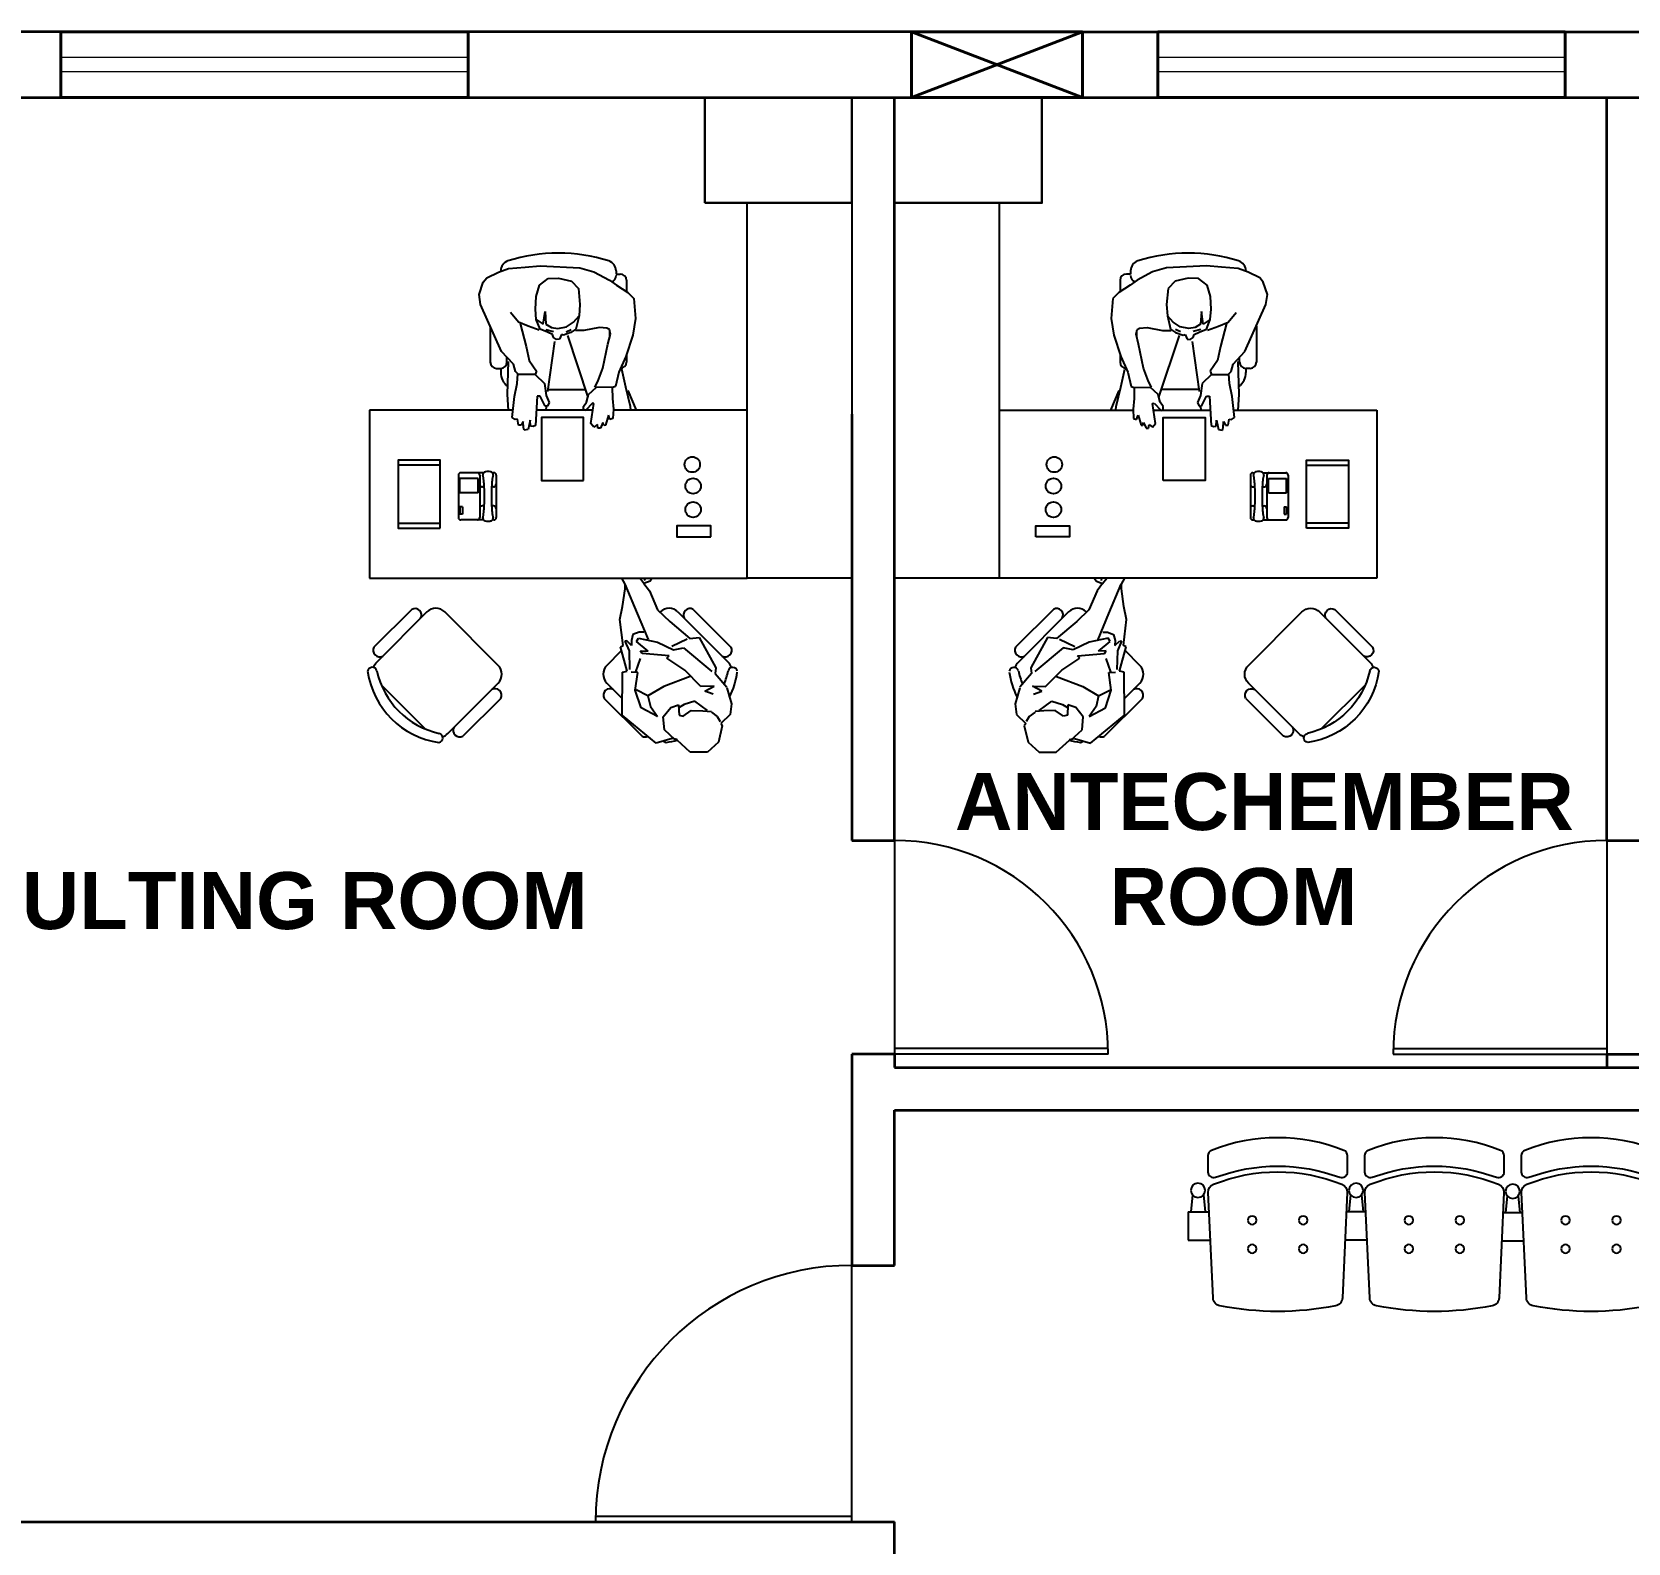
# Model space of a CAD drawing. Header units: inches. Extents: x -17070 to 527, y 504 to 2398.
# Drawn here: x -10646.69 to -10641.09, y 536.73 to 542.03 of the extents above; entities that cross this region are included whole.
import ezdxf

# ---------------------------------------------------------------- set-up
doc = ezdxf.new("R2010")
doc.units = ezdxf.units.IN
for name, color, linetype, lineweight in [('COL', 5, 'Continuous', 40), ('ELE-1', 105, 'Continuous', 40), ('section', 1, 'Continuous', 35), ('wall', 7, 'Continuous', 30), ('WIN', 4, 'Continuous', 20)]:
    doc.layers.add(name, color=color, linetype=linetype, lineweight=lineweight)
doc.layers.add('DOOR', color=5, linetype='Continuous')
doc.layers.add('elevation', color=7, linetype='Continuous')
doc.styles.add('ROMANC', font='arialbd.ttf', dxfattribs={"height": 0.35})

# ---------------------------------------------------------------- blocks, each defined once
blk = doc.blocks.new('sedia-07')
for p, q in [((7.63, 11.71), (-7.25, 11.71)), ((-11.81, 8.71), (-11.81, -8.29)), ((12.19, -8.29), (12.19, 8.71)), ((-14.81, -6.17), (-14.81, 6.58)), ((15.19, -6.17), (15.19, 6.58)), ((-8.81, -11.29), (9.19, -11.29))]:
    blk.add_line(p, q)
for centre, radius, start, end in [((0.19, -4.29), 20, 53.1301, 126.8699), ((-10.93, 11.05), 1.1, 143.3099, 302.0274), ((0.19, -6.47), 19.64, 57.5758, 122.4242), ((11.31, 11.05), 1.1, 237.9726, 36.6901), ((-13.31, 6.15), 1.56, 16.2602, 163.7398), ((-8.81, 8.71), 3, 152.4156, 180), ((9.19, 8.71), 3, 0, 27.5844), ((13.69, 6.15), 1.56, 16.2602, 163.7398), ((-13.31, -5.73), 1.56, 196.2602, 343.7398), ((13.69, -5.73), 1.56, 196.2602, 343.7398), ((-8.81, -8.29), 3, 180, 270), ((9.19, -8.29), 3, 270, 0)]:
    blk.add_arc(centre, radius, start, end)
blk = doc.blocks.new('S4-PROTO')
for p, q in [((-2.264, 0.1588), (-2.2702, 0.1)), ((-2.226, 0.1588), (-2.2198, 0.1)), ((-1.709, 0.1588), (-1.7152, 0.1)), ((-1.671, 0.1588), (-1.6648, 0.1)), ((-1.159, 0.1554), (-1.1652, 0.0966)), ((-1.121, 0.1554), (-1.1148, 0.0966)), ((-0.609, 0.1588), (-0.6152, 0.1)), ((-0.571, 0.1588), (-0.5648, 0.1)), ((-0.054, 0.1588), (-0.0602, 0.1)), ((-0.016, 0.1588), (-0.0098, 0.1)), ((-2.28, 0.1), (-2.206, 0.1)), ((-2.28, 0.1), (-2.28, 0)), ((-1.724, 0.1), (-1.656, 0.1)), ((-1.174, 0.0966), (-1.106, 0.0966)), ((-0.624, 0.1), (-0.556, 0.1)), ((0, 0.1), (-0.074, 0.1)), ((0, 0.1), (0, 0)), ((-2.28, 0), (-2.2014, 0)), ((-1.7286, 0), (-1.6514, 0)), ((-0.6286, 0), (-0.5514, 0)), ((0, 0), (-0.0786, 0)), ((-1.1786, -0.0034), (-1.1014, -0.0034))]:
    blk.add_line(p, q)
for points in [[(-1.72, 0.2718), (-1.72, 0.2395, -0.522832), (-1.747, 0.2208, 0.18), (-2.183, 0.2208, -0.522832), (-2.21, 0.2395), (-2.21, 0.2966, -0.306573), (-2.1974, 0.3152, -0.192782), (-1.7326, 0.3152, -0.306573), (-1.72, 0.2966), (-1.72, 0.2537)], [(-1.17, 0.2718), (-1.17, 0.2395, -0.522832), (-1.197, 0.2208, 0.18), (-1.633, 0.2208, -0.522832), (-1.66, 0.2395), (-1.66, 0.2966, -0.306573), (-1.6474, 0.3152, -0.192782), (-1.1826, 0.3152, -0.306573), (-1.17, 0.2966), (-1.17, 0.2537)], [(-0.62, 0.2718), (-0.62, 0.2395, -0.522832), (-0.647, 0.2208, 0.18), (-1.083, 0.2208, -0.522832), (-1.11, 0.2395), (-1.11, 0.2966, -0.306573), (-1.0974, 0.3152, -0.192782), (-0.6326, 0.3152, -0.306573), (-0.62, 0.2966), (-0.62, 0.2537)], [(-0.07, 0.2718), (-0.07, 0.2395, -0.522832), (-0.097, 0.2208, 0.18), (-0.533, 0.2208, -0.522832), (-0.56, 0.2395), (-0.56, 0.2966, -0.306573), (-0.5474, 0.3152, -0.192782), (-0.0826, 0.3152, -0.306573), (-0.07, 0.2966), (-0.07, 0.2537)]]:
    blk.add_lwpolyline(points, format="xyb")
for points in [[(-2.1922, -0.2025, 0.346546), (-2.1679, -0.2306, 0.095695), (-1.7621, -0.2306, 0.346546), (-1.7378, -0.2025), (-1.721, 0.1673, 0.318973), (-1.7398, 0.1965, 0.193005), (-2.1902, 0.1965, 0.318973), (-2.209, 0.1673)], [(-1.6422, -0.2025, 0.346546), (-1.6179, -0.2306, 0.095695), (-1.2121, -0.2306, 0.346546), (-1.1878, -0.2025), (-1.171, 0.1673, 0.318973), (-1.1898, 0.1965, 0.193005), (-1.6402, 0.1965, 0.318973), (-1.659, 0.1673)], [(-1.0922, -0.2025, 0.346546), (-1.0679, -0.2306, 0.095695), (-0.6621, -0.2306, 0.346546), (-0.6378, -0.2025), (-0.621, 0.1673, 0.318973), (-0.6398, 0.1965, 0.193005), (-1.0902, 0.1965, 0.318973), (-1.109, 0.1673)], [(-0.5422, -0.2025, 0.346546), (-0.5179, -0.2306, 0.095695), (-0.1121, -0.2306, 0.346546), (-0.0878, -0.2025), (-0.071, 0.1673, 0.318973), (-0.0898, 0.1965, 0.193005), (-0.5402, 0.1965, 0.318973), (-0.559, 0.1673)]]:
    blk.add_lwpolyline(points, format="xyb", close=True)
for centre, radius in [((-2.245, 0.175), 0.025), ((-1.69, 0.175), 0.025), ((-1.14, 0.1716), 0.025), ((-0.59, 0.175), 0.025), ((-0.035, 0.175), 0.025), ((-2.0546, 0.07), 0.015), ((-1.8754, 0.07), 0.015), ((-1.5046, 0.07), 0.015), ((-1.3254, 0.07), 0.015), ((-0.9546, 0.07), 0.015), ((-0.7754, 0.07), 0.015), ((-0.4046, 0.07), 0.015), ((-0.2254, 0.07), 0.015), ((-2.0546, -0.03), 0.015), ((-1.8754, -0.03), 0.015), ((-1.5046, -0.03), 0.015), ((-1.3254, -0.03), 0.015), ((-0.9546, -0.03), 0.015), ((-0.7754, -0.03), 0.015), ((-0.4046, -0.03), 0.015), ((-0.2254, -0.03), 0.015)]:
    blk.add_circle(centre, radius)
blk = doc.blocks.new('A$C37A41DED')
for p, q in [((5.39, 22.36), (51.42, 68.39)), ((51.42, 68.39), (68.39, 51.42)), ((68.39, 51.42), (22.36, 5.39)), ((24.23, 41.2), (21.37, 24.71)), ((31.04, 34.39), (24.23, 41.2)), ((21.37, 24.71), (31.04, 34.39)), ((8.13, 21.03), (18.03, 30.94)), ((18.03, 30.94), (21.35, 27.62)), ((0, 18.03), (11.93, 29.96)), ((1.06, 18.03), (12.46, 29.43)), ((11.93, 29.96), (12.46, 29.43)), ((22.89, 26.24), (33.05, 16.08)), ((31.52, 14.56), (21.37, 24.71)), ((22.36, 5.39), (5.39, 22.36)), ((20.95, 8.22), (8.13, 21.03)), ((18.03, 0), (0, 18.03)), ((18.03, 1.06), (1.06, 18.03)), ((29.41, 16.67), (20.95, 8.21)), ((18.03, 1.06), (29.43, 12.46)), ((29.43, 12.46), (29.96, 11.93)), ((29.96, 11.93), (18.03, 0))]:
    blk.add_line(p, q)

msp = doc.modelspace()

# ---------------------------------------------------------------- linework, layer by layer
for p, q in [((-10643.813, 541.80297), (-10644.18112, 541.80297)), ((-10643.663, 541.80297), (-10643.29488, 541.80297)), ((-10644.18112, 540.32124), (-10644.18112, 541.43297)), ((-10643.813, 541.43297), (-10643.813, 540.11559)), ((-10643.663, 541.43297), (-10643.663, 540.11559)), ((-10643.29488, 540.32124), (-10643.29488, 541.43297)), ((-10645.095, 541.16914), (-10645.0541, 541.19017)), ((-10645.0541, 541.19017), (-10645.0185, 541.20214)), ((-10645.04621, 541.19384), (-10645.04621, 541.19282)), ((-10645.0185, 541.20214), (-10644.96066, 541.20699)), ((-10644.96066, 541.20699), (-10644.90807, 541.21126)), ((-10644.90807, 541.21126), (-10644.76784, 541.20523)), ((-10644.76784, 541.20523), (-10644.71875, 541.19034)), ((-10644.71875, 541.19034), (-10644.66441, 541.16179)), ((-10644.64127, 541.19384), (-10644.64127, 541.18314)), ((-10644.64127, 541.18314), (-10644.62655, 541.18314)), ((-10642.83472, 541.18314), (-10642.84945, 541.18314)), ((-10642.83472, 541.19384), (-10642.83472, 541.18314)), ((-10642.75724, 541.19034), (-10642.81158, 541.16179)), ((-10642.70816, 541.20523), (-10642.75724, 541.19034)), ((-10642.56793, 541.21126), (-10642.70816, 541.20523)), ((-10642.51534, 541.20699), (-10642.56793, 541.21126)), ((-10642.45749, 541.20214), (-10642.51534, 541.20699)), ((-10642.4219, 541.19017), (-10642.45749, 541.20214)), ((-10642.42979, 541.19384), (-10642.42979, 541.19282)), ((-10642.38099, 541.16914), (-10642.4219, 541.19017)), ((-10645.12193, 541.11091), (-10645.1074, 541.1543)), ((-10645.1074, 541.1543), (-10645.095, 541.16914)), ((-10644.92209, 541.10389), (-10644.90982, 541.14424)), ((-10644.90982, 541.14424), (-10644.88002, 541.16705)), ((-10644.88002, 541.16705), (-10644.84321, 541.1688)), ((-10644.84321, 541.1688), (-10644.79764, 541.15828)), ((-10644.79764, 541.15828), (-10644.77309, 541.13196)), ((-10644.77309, 541.13196), (-10644.76784, 541.07582)), ((-10644.66441, 541.16179), (-10644.63987, 541.14382)), ((-10644.63987, 541.14382), (-10644.59956, 541.11792)), ((-10644.60446, 541.16106), (-10644.60446, 541.12108)), ((-10644.59956, 541.11792), (-10644.57852, 541.09687)), ((-10642.87644, 541.11792), (-10642.89748, 541.09687)), ((-10642.83612, 541.14382), (-10642.87644, 541.11792)), ((-10642.87153, 541.16106), (-10642.87153, 541.12108)), ((-10642.81158, 541.16179), (-10642.83612, 541.14382)), ((-10642.7029, 541.13196), (-10642.70816, 541.07582)), ((-10642.67836, 541.15828), (-10642.7029, 541.13196)), ((-10642.63278, 541.1688), (-10642.67836, 541.15828)), ((-10642.59597, 541.16705), (-10642.63278, 541.1688)), ((-10642.56617, 541.14424), (-10642.59597, 541.16705)), ((-10642.5539, 541.10389), (-10642.56617, 541.14424)), ((-10642.3686, 541.1543), (-10642.38099, 541.16914)), ((-10642.35407, 541.11091), (-10642.3686, 541.1543)), ((-10645.11667, 541.07582), (-10645.12193, 541.11091)), ((-10645.04304, 540.9109), (-10645.11667, 541.07582)), ((-10644.92385, 541.06003), (-10644.92209, 541.10389)), ((-10644.76784, 541.07582), (-10644.77039, 541.03624)), ((-10644.57852, 541.09687), (-10644.57326, 541.0267)), ((-10642.89748, 541.09687), (-10642.90273, 541.0267)), ((-10642.70816, 541.07582), (-10642.70561, 541.03624)), ((-10642.55215, 541.06003), (-10642.5539, 541.10389)), ((-10642.43295, 540.9109), (-10642.35933, 541.07582)), ((-10642.35933, 541.07582), (-10642.35407, 541.11091)), ((-10644.98345, 541.01441), (-10645.01149, 541.04775)), ((-10645.01149, 541.04775), (-10645.01149, 541.04775)), ((-10645.01149, 541.04775), (-10645.01149, 541.04775)), ((-10645.01149, 541.04775), (-10645.01149, 541.04775)), ((-10644.95014, 541.00038), (-10644.98345, 541.01441)), ((-10644.97819, 541.00915), (-10644.95715, 540.92845)), ((-10644.92106, 541.02381), (-10644.92385, 541.06003)), ((-10644.92106, 541.02381), (-10644.89645, 541.00657)), ((-10644.90807, 540.98985), (-10644.92106, 541.02381)), ((-10644.89645, 541.00657), (-10644.89029, 541.05117)), ((-10644.89029, 541.05117), (-10644.88737, 541.00744)), ((-10644.88737, 541.00744), (-10644.86768, 540.99577)), ((-10644.81552, 540.99757), (-10644.79034, 541.01377)), ((-10644.79034, 541.01377), (-10644.77039, 541.03624)), ((-10644.77039, 541.03624), (-10644.78186, 540.98985)), ((-10644.57326, 541.0267), (-10644.58203, 540.9688)), ((-10642.90273, 541.0267), (-10642.89397, 540.9688)), ((-10642.68565, 541.01377), (-10642.70561, 541.03624)), ((-10642.70561, 541.03624), (-10642.69414, 540.98985)), ((-10642.66047, 540.99757), (-10642.68565, 541.01377)), ((-10642.58862, 541.00744), (-10642.60832, 540.99577)), ((-10642.5857, 541.05117), (-10642.58862, 541.00744)), ((-10642.57954, 541.00657), (-10642.5857, 541.05117)), ((-10642.55493, 541.02381), (-10642.57954, 541.00657)), ((-10642.56793, 540.98985), (-10642.55493, 541.02381)), ((-10642.55493, 541.02381), (-10642.55215, 541.06003)), ((-10642.52586, 541.00038), (-10642.49255, 541.01441)), ((-10642.49781, 541.00915), (-10642.51884, 540.92845)), ((-10642.49255, 541.01441), (-10642.4645, 541.04775)), ((-10642.4645, 541.04775), (-10642.4645, 541.04775)), ((-10642.4645, 541.04775), (-10642.4645, 541.04775)), ((-10642.4645, 541.04775), (-10642.4645, 541.04775)), ((-10645.08302, 541.00045), (-10645.08302, 540.87392)), ((-10644.91158, 540.98634), (-10644.95014, 541.00038)), ((-10644.88178, 540.97933), (-10644.90807, 540.98985)), ((-10644.888, 540.98875), (-10644.86066, 540.98155)), ((-10644.86425, 540.97055), (-10644.88178, 540.97933)), ((-10644.86768, 540.99577), (-10644.8461, 540.99217)), ((-10644.86074, 540.96003), (-10644.86425, 540.97055)), ((-10644.85022, 540.95301), (-10644.86074, 540.96003)), ((-10644.83971, 540.95476), (-10644.85022, 540.95301)), ((-10644.8461, 540.99217), (-10644.81552, 540.99757)), ((-10644.83269, 540.97055), (-10644.83971, 540.95476)), ((-10644.82568, 540.9688), (-10644.83269, 540.97055)), ((-10644.79939, 540.97757), (-10644.82568, 540.9688)), ((-10644.81606, 540.98011), (-10644.7988, 540.98875)), ((-10644.81166, 540.96705), (-10644.73979, 540.75125)), ((-10644.78186, 540.98985), (-10644.79939, 540.97757)), ((-10644.75381, 540.98459), (-10644.78361, 540.98459)), ((-10644.69947, 540.99512), (-10644.75381, 540.98459)), ((-10644.67318, 540.99336), (-10644.69947, 540.99512)), ((-10644.66441, 540.9881), (-10644.67318, 540.99336)), ((-10644.66967, 540.93722), (-10644.66091, 540.97231)), ((-10644.66091, 540.97231), (-10644.66441, 540.9881)), ((-10644.66336, 540.96249), (-10644.66336, 540.98336)), ((-10644.58203, 540.9688), (-10644.60657, 540.89336)), ((-10642.89397, 540.9688), (-10642.86943, 540.89336)), ((-10642.81509, 540.97231), (-10642.81158, 540.9881)), ((-10642.80632, 540.93722), (-10642.81509, 540.97231)), ((-10642.81263, 540.96249), (-10642.81263, 540.98336)), ((-10642.81158, 540.9881), (-10642.80282, 540.99336)), ((-10642.80282, 540.99336), (-10642.77652, 540.99512)), ((-10642.77652, 540.99512), (-10642.72218, 540.98459)), ((-10642.66434, 540.96705), (-10642.73621, 540.75125)), ((-10642.72218, 540.98459), (-10642.69238, 540.98459)), ((-10642.69414, 540.98985), (-10642.67661, 540.97757)), ((-10642.65993, 540.98011), (-10642.6772, 540.98875)), ((-10642.67661, 540.97757), (-10642.65031, 540.9688)), ((-10642.6299, 540.99217), (-10642.66047, 540.99757)), ((-10642.65031, 540.9688), (-10642.6433, 540.97055)), ((-10642.6433, 540.97055), (-10642.63629, 540.95476)), ((-10642.63629, 540.95476), (-10642.62577, 540.95301)), ((-10642.60832, 540.99577), (-10642.6299, 540.99217)), ((-10642.62577, 540.95301), (-10642.61526, 540.96003)), ((-10642.588, 540.98875), (-10642.61533, 540.98155)), ((-10642.61526, 540.96003), (-10642.61175, 540.97055)), ((-10642.61175, 540.97055), (-10642.59422, 540.97933)), ((-10642.59422, 540.97933), (-10642.56793, 540.98985)), ((-10642.56442, 540.98634), (-10642.52586, 541.00038)), ((-10642.39297, 541.00045), (-10642.39297, 540.87392)), ((-10645.00097, 540.86704), (-10645.04304, 540.9109)), ((-10644.95715, 540.92845), (-10644.94663, 540.87932)), ((-10644.85723, 540.94599), (-10644.88178, 540.77055)), ((-10644.6872, 540.85301), (-10644.66967, 540.93722)), ((-10644.60446, 540.89983), (-10644.60446, 540.87392)), ((-10642.87153, 540.89983), (-10642.87153, 540.87392)), ((-10642.78879, 540.85301), (-10642.80632, 540.93722)), ((-10642.61876, 540.94599), (-10642.59422, 540.77055)), ((-10642.51884, 540.92845), (-10642.52936, 540.87932)), ((-10642.47502, 540.86704), (-10642.43295, 540.9109)), ((-10645.06093, 540.85183), (-10645.04621, 540.85183)), ((-10645.04621, 540.85183), (-10645.04621, 540.83711)), ((-10645.02412, 540.87392), (-10645.02412, 540.89118)), ((-10645.02201, 540.76002), (-10645.0185, 540.87582)), ((-10644.99396, 540.84073), (-10645.00097, 540.86704)), ((-10644.98345, 540.8302), (-10644.99396, 540.84073)), ((-10644.94663, 540.87932), (-10644.92034, 540.84248)), ((-10644.92034, 540.84248), (-10644.9256, 540.8302)), ((-10644.70473, 540.80564), (-10644.6872, 540.85301)), ((-10644.63111, 540.83897), (-10644.64338, 540.78809)), ((-10644.60657, 540.89336), (-10644.63111, 540.83897)), ((-10644.60657, 540.78634), (-10644.62059, 540.8495)), ((-10642.86943, 540.89336), (-10642.84489, 540.83897)), ((-10642.86943, 540.78634), (-10642.85541, 540.8495)), ((-10642.84489, 540.83897), (-10642.83262, 540.78809)), ((-10642.77127, 540.80564), (-10642.78879, 540.85301)), ((-10642.52936, 540.87932), (-10642.55566, 540.84248)), ((-10642.55566, 540.84248), (-10642.5504, 540.8302)), ((-10642.49255, 540.8302), (-10642.48203, 540.84073)), ((-10642.48203, 540.84073), (-10642.47502, 540.86704)), ((-10642.45399, 540.76002), (-10642.45749, 540.87582)), ((-10642.45187, 540.87392), (-10642.45187, 540.89118)), ((-10642.42979, 540.85183), (-10642.42979, 540.83711)), ((-10642.41506, 540.85183), (-10642.42979, 540.85183)), ((-10644.99747, 540.75301), (-10644.9887, 540.79862)), ((-10644.9887, 540.79862), (-10644.9863, 540.83306)), ((-10644.9256, 540.8302), (-10644.98345, 540.8302)), ((-10644.9256, 540.8302), (-10644.89229, 540.79862)), ((-10644.89229, 540.79862), (-10644.88703, 540.75652)), ((-10644.73804, 540.76002), (-10644.71033, 540.7862)), ((-10644.71525, 540.78634), (-10644.70473, 540.80564)), ((-10644.6539, 540.78459), (-10644.71525, 540.78634)), ((-10644.65431, 540.7846), (-10644.6539, 540.74599)), ((-10644.64338, 540.78809), (-10644.6539, 540.78459)), ((-10644.59079, 540.71792), (-10644.60657, 540.78634)), ((-10642.8852, 540.71792), (-10642.86943, 540.78634)), ((-10642.83262, 540.78809), (-10642.8221, 540.78459)), ((-10642.8221, 540.78459), (-10642.76075, 540.78634)), ((-10642.82168, 540.7846), (-10642.8221, 540.74599)), ((-10642.76075, 540.78634), (-10642.77127, 540.80564)), ((-10642.73796, 540.76002), (-10642.76567, 540.7862)), ((-10642.5837, 540.79862), (-10642.58896, 540.75652)), ((-10642.5504, 540.8302), (-10642.5837, 540.79862)), ((-10642.5504, 540.8302), (-10642.49255, 540.8302)), ((-10642.48729, 540.79862), (-10642.48969, 540.83306)), ((-10642.47853, 540.75301), (-10642.48729, 540.79862)), ((-10645.01904, 540.70458), (-10645.02201, 540.76002)), ((-10645.00623, 540.67932), (-10644.99747, 540.75301)), ((-10644.91859, 540.75476), (-10644.92385, 540.65125)), ((-10644.90807, 540.75476), (-10644.91859, 540.75476)), ((-10644.89054, 540.71967), (-10644.90807, 540.75476)), ((-10644.88703, 540.75652), (-10644.87652, 540.73195)), ((-10644.87652, 540.73195), (-10644.88178, 540.71967)), ((-10644.8807, 540.77821), (-10644.74877, 540.77821)), ((-10644.75557, 540.71792), (-10644.74505, 540.73371)), ((-10644.72401, 540.7302), (-10644.74855, 540.70388)), ((-10644.74505, 540.73371), (-10644.73804, 540.76002)), ((-10644.72927, 540.65827), (-10644.71875, 540.72844)), ((-10644.71875, 540.72844), (-10644.72401, 540.7302)), ((-10644.6539, 540.74599), (-10644.65039, 540.70915)), ((-10644.59956, 540.77406), (-10644.57105, 540.70458)), ((-10642.87644, 540.77406), (-10642.90495, 540.70458)), ((-10642.8221, 540.74599), (-10642.82561, 540.70915)), ((-10642.75724, 540.72844), (-10642.75198, 540.7302)), ((-10642.74672, 540.65827), (-10642.75724, 540.72844)), ((-10642.75198, 540.7302), (-10642.72744, 540.70388)), ((-10642.73095, 540.73371), (-10642.73796, 540.76002)), ((-10642.72043, 540.71792), (-10642.73095, 540.73371)), ((-10642.59529, 540.77821), (-10642.72723, 540.77821)), ((-10642.58896, 540.75652), (-10642.59948, 540.73195)), ((-10642.59948, 540.73195), (-10642.59422, 540.71967)), ((-10642.58546, 540.71967), (-10642.56793, 540.75476)), ((-10642.56793, 540.75476), (-10642.55741, 540.75476)), ((-10642.55741, 540.75476), (-10642.55215, 540.65125)), ((-10642.46976, 540.67932), (-10642.47853, 540.75301)), ((-10642.45695, 540.70458), (-10642.45399, 540.76002)), ((-10645.50636, 540.70458), (-10645.50636, 540.11559)), ((-10645.00323, 540.70458), (-10645.50636, 540.70458)), ((-10644.99572, 540.6723), (-10645.00623, 540.67932)), ((-10644.98695, 540.67406), (-10644.99572, 540.6723)), ((-10644.98345, 540.653), (-10644.98695, 540.67406)), ((-10644.94313, 540.67055), (-10644.95014, 540.63721)), ((-10644.94137, 540.6495), (-10644.94313, 540.67055)), ((-10644.72233, 540.70458), (-10644.92114, 540.70458)), ((-10644.88178, 540.71967), (-10644.89054, 540.71967)), ((-10644.88703, 540.71792), (-10644.88745, 540.70458)), ((-10644.75557, 540.70739), (-10644.75557, 540.71792)), ((-10644.74855, 540.70388), (-10644.75557, 540.70739)), ((-10644.66792, 540.68809), (-10644.67844, 540.653)), ((-10644.66266, 540.6723), (-10644.66792, 540.68809)), ((-10644.65214, 540.67581), (-10644.66266, 540.6723)), ((-10644.65039, 540.70915), (-10644.65214, 540.67581)), ((-10644.18112, 540.70458), (-10644.65063, 540.70458)), ((-10644.58913, 540.70458), (-10644.59079, 540.71792)), ((-10644.18112, 540.11559), (-10644.18112, 540.70458)), ((-10643.29488, 540.11559), (-10643.29488, 540.70458)), ((-10643.29488, 540.70458), (-10642.82537, 540.70458)), ((-10642.88687, 540.70458), (-10642.8852, 540.71792)), ((-10642.82561, 540.70915), (-10642.82385, 540.67581)), ((-10642.82385, 540.67581), (-10642.81334, 540.6723)), ((-10642.81334, 540.6723), (-10642.80808, 540.68809)), ((-10642.80808, 540.68809), (-10642.79756, 540.653)), ((-10642.75367, 540.70458), (-10642.55486, 540.70458)), ((-10642.72744, 540.70388), (-10642.72043, 540.70739)), ((-10642.72043, 540.70739), (-10642.72043, 540.71792)), ((-10642.59422, 540.71967), (-10642.58546, 540.71967)), ((-10642.58896, 540.71792), (-10642.58855, 540.70458)), ((-10642.53462, 540.6495), (-10642.53287, 540.67055)), ((-10642.53287, 540.67055), (-10642.52586, 540.63721)), ((-10642.49255, 540.653), (-10642.48905, 540.67406)), ((-10642.48905, 540.67406), (-10642.48028, 540.6723)), ((-10642.48028, 540.6723), (-10642.46976, 540.67932)), ((-10642.47277, 540.70458), (-10641.96963, 540.70458)), ((-10641.96963, 540.70458), (-10641.96963, 540.11559)), ((-10644.97468, 540.653), (-10644.98345, 540.653)), ((-10644.96767, 540.66529), (-10644.97468, 540.653)), ((-10644.96592, 540.64423), (-10644.96767, 540.66529)), ((-10644.96416, 540.63546), (-10644.96592, 540.64423)), ((-10644.95014, 540.63721), (-10644.96416, 540.63546)), ((-10644.93261, 540.64774), (-10644.94137, 540.6495)), ((-10644.92385, 540.65125), (-10644.93261, 540.64774)), ((-10644.71875, 540.64599), (-10644.72927, 540.65827)), ((-10644.70648, 540.65476), (-10644.71875, 540.64599)), ((-10644.70473, 540.64248), (-10644.70648, 540.65476)), ((-10644.69597, 540.64248), (-10644.70473, 540.64248)), ((-10644.6872, 540.66178), (-10644.69597, 540.64248)), ((-10644.6837, 540.65125), (-10644.6872, 540.66178)), ((-10644.67844, 540.653), (-10644.6837, 540.65125)), ((-10642.79756, 540.653), (-10642.7923, 540.65125)), ((-10642.7923, 540.65125), (-10642.78879, 540.66178)), ((-10642.78879, 540.66178), (-10642.78003, 540.64248)), ((-10642.78003, 540.64248), (-10642.77127, 540.64248)), ((-10642.77127, 540.64248), (-10642.76951, 540.65476)), ((-10642.76951, 540.65476), (-10642.75724, 540.64599)), ((-10642.75724, 540.64599), (-10642.74672, 540.65827)), ((-10642.55215, 540.65125), (-10642.54339, 540.64774)), ((-10642.54339, 540.64774), (-10642.53462, 540.6495)), ((-10642.52586, 540.63721), (-10642.51183, 540.63546)), ((-10642.51183, 540.63546), (-10642.51008, 540.64423)), ((-10642.51008, 540.64423), (-10642.50833, 540.66529)), ((-10642.50833, 540.66529), (-10642.50132, 540.653)), ((-10642.50132, 540.653), (-10642.49255, 540.653)), ((-10645.19442, 540.47715), (-10645.19442, 540.32806)), ((-10645.12525, 540.46472), (-10645.18903, 540.46472)), ((-10645.18903, 540.41503), (-10645.18903, 540.46472)), ((-10645.10648, 540.48543), (-10645.18613, 540.48543)), ((-10645.12525, 540.41503), (-10645.12525, 540.46472)), ((-10645.11987, 540.47715), (-10645.11987, 540.32806)), ((-10645.07017, 540.48543), (-10645.07451, 540.48543)), ((-10645.06189, 540.47715), (-10645.06189, 540.32806)), ((-10642.4141, 540.47715), (-10642.4141, 540.32806)), ((-10642.40582, 540.48543), (-10642.40149, 540.48543)), ((-10642.36952, 540.48543), (-10642.28986, 540.48543)), ((-10642.35613, 540.47715), (-10642.35613, 540.32806)), ((-10642.35074, 540.46472), (-10642.28696, 540.46472)), ((-10642.35074, 540.41503), (-10642.35074, 540.46472)), ((-10642.28696, 540.41503), (-10642.28696, 540.46472)), ((-10642.28158, 540.47715), (-10642.28158, 540.32806)), ((-10645.12525, 540.41503), (-10645.18903, 540.41503)), ((-10645.10384, 540.43573), (-10645.10993, 540.43573)), ((-10645.07183, 540.43573), (-10645.07792, 540.43573)), ((-10642.40417, 540.43573), (-10642.39807, 540.43573)), ((-10642.37216, 540.43573), (-10642.36606, 540.43573)), ((-10642.35074, 540.41503), (-10642.28696, 540.41503)), ((-10645.18075, 540.36533), (-10645.18903, 540.36533)), ((-10645.18903, 540.36533), (-10645.18903, 540.34048)), ((-10645.18075, 540.34048), (-10645.18903, 540.34048)), ((-10645.18075, 540.36533), (-10645.18075, 540.34048)), ((-10645.10384, 540.36947), (-10645.10993, 540.36947)), ((-10645.07183, 540.36947), (-10645.07792, 540.36947)), ((-10642.40417, 540.36947), (-10642.39807, 540.36947)), ((-10642.37216, 540.36947), (-10642.36606, 540.36947)), ((-10642.29525, 540.36533), (-10642.28696, 540.36533)), ((-10642.29525, 540.36533), (-10642.29525, 540.34048)), ((-10642.29525, 540.34048), (-10642.28696, 540.34048)), ((-10642.28696, 540.36533), (-10642.28696, 540.34048)), ((-10645.10648, 540.31978), (-10645.18613, 540.31978)), ((-10645.07017, 540.31978), (-10645.07438, 540.31978)), ((-10642.40582, 540.31978), (-10642.40162, 540.31978)), ((-10642.36952, 540.31978), (-10642.28986, 540.31978)), ((-10645.50636, 540.11559), (-10644.18112, 540.11559)), ((-10644.60936, 540.09424), (-10644.62138, 540.11559)), ((-10644.54306, 540.09619), (-10644.55792, 540.11559)), ((-10644.53891, 540.10715), (-10644.54086, 540.11559)), ((-10644.51384, 540.11559), (-10644.52161, 540.10447)), ((-10643.813, 540.11559), (-10644.18112, 540.11559)), ((-10641.96963, 540.11559), (-10643.663, 540.11559)), ((-10642.96216, 540.11559), (-10642.95439, 540.10447)), ((-10642.93708, 540.10715), (-10642.93514, 540.11559)), ((-10642.93294, 540.09619), (-10642.91808, 540.11559)), ((-10642.86663, 540.09424), (-10642.85461, 540.11559)), ((-10644.61792, 540.01556), (-10644.60888, 540.07767)), ((-10644.60888, 540.07767), (-10644.60936, 540.09424)), ((-10644.56552, 539.99095), (-10644.60867, 540.09442)), ((-10644.52161, 540.10447), (-10644.54306, 540.09619)), ((-10644.54306, 540.09619), (-10644.52381, 540.07061)), ((-10644.52381, 540.07061), (-10644.49507, 540.00386)), ((-10642.95218, 540.07061), (-10642.98092, 540.00386)), ((-10642.95439, 540.10447), (-10642.93294, 540.09619)), ((-10642.93294, 540.09619), (-10642.95218, 540.07061)), ((-10642.91048, 539.99095), (-10642.86732, 540.09442)), ((-10642.86712, 540.07767), (-10642.86663, 540.09424)), ((-10642.85808, 540.01556), (-10642.86712, 540.07767)), ((-10644.62744, 539.97), (-10644.61792, 540.01556)), ((-10644.49507, 540.00386), (-10644.45243, 539.96367)), ((-10644.37031, 540.00582), (-10644.23756, 539.87307)), ((-10643.10568, 540.00582), (-10643.23844, 539.87307)), ((-10642.98092, 540.00386), (-10643.02357, 539.96367)), ((-10642.84856, 539.97), (-10642.85808, 540.01556)), ((-10644.6165, 539.87914), (-10644.62744, 539.97)), ((-10644.52777, 539.8996), (-10644.56552, 539.99095)), ((-10644.4868, 539.99606), (-10644.48615, 539.99671)), ((-10644.45243, 539.96367), (-10644.38176, 539.90325)), ((-10644.42367, 539.99671), (-10644.24667, 539.8197)), ((-10643.05232, 539.99671), (-10643.22933, 539.8197)), ((-10643.02357, 539.96367), (-10643.09424, 539.90325)), ((-10642.9892, 539.99606), (-10642.98985, 539.99671)), ((-10642.94823, 539.8996), (-10642.91048, 539.99095)), ((-10642.8595, 539.87914), (-10642.84856, 539.97)), ((-10644.60358, 539.89546), (-10644.60991, 539.894)), ((-10644.60991, 539.894), (-10644.59554, 539.86063)), ((-10644.58652, 539.87938), (-10644.60358, 539.89546)), ((-10644.58188, 539.91714), (-10644.587, 539.89595)), ((-10644.587, 539.89595), (-10644.58652, 539.87938)), ((-10644.56042, 539.92542), (-10644.58188, 539.91714)), ((-10644.5697, 539.89327), (-10644.56238, 539.90496)), ((-10644.52851, 539.85941), (-10644.5697, 539.89327)), ((-10644.56238, 539.90496), (-10644.4956, 539.89034)), ((-10644.54385, 539.92591), (-10644.56042, 539.92542)), ((-10644.4956, 539.89034), (-10644.4393, 539.8633)), ((-10644.39127, 539.90106), (-10644.44539, 539.87524)), ((-10644.38176, 539.90325), (-10644.34934, 539.90739)), ((-10644.34934, 539.90739), (-10644.29136, 539.8007)), ((-10643.12666, 539.90739), (-10643.18463, 539.8007)), ((-10643.09424, 539.90325), (-10643.12666, 539.90739)), ((-10643.08473, 539.90106), (-10643.03061, 539.87524)), ((-10642.9804, 539.89034), (-10643.0367, 539.8633)), ((-10642.91362, 539.90496), (-10642.9804, 539.89034)), ((-10642.94748, 539.85941), (-10642.9063, 539.89327)), ((-10642.93215, 539.92591), (-10642.91557, 539.92542)), ((-10642.91557, 539.92542), (-10642.89412, 539.91714)), ((-10642.9063, 539.89327), (-10642.91362, 539.90496)), ((-10642.89412, 539.91714), (-10642.88899, 539.89595)), ((-10642.88899, 539.89595), (-10642.88948, 539.87938)), ((-10642.88948, 539.87938), (-10642.87242, 539.89546)), ((-10642.86608, 539.894), (-10642.88045, 539.86063)), ((-10642.87242, 539.89546), (-10642.86608, 539.894)), ((-10644.67356, 539.80929), (-10644.62183, 539.86102)), ((-10644.62528, 539.87378), (-10644.6165, 539.87914)), ((-10644.60239, 539.78901), (-10644.62528, 539.87378)), ((-10644.59554, 539.86063), (-10644.59362, 539.79437)), ((-10644.57168, 539.78609), (-10644.55582, 539.8331)), ((-10644.54997, 539.85113), (-10644.55533, 539.8599)), ((-10644.55533, 539.8599), (-10644.52851, 539.85941)), ((-10644.45466, 539.84309), (-10644.54997, 539.85113)), ((-10644.46271, 539.83456), (-10644.45466, 539.84309)), ((-10644.39959, 539.79242), (-10644.46271, 539.83456)), ((-10644.4393, 539.8633), (-10644.40444, 539.87134)), ((-10644.40444, 539.87134), (-10644.30502, 539.78754)), ((-10643.07156, 539.87134), (-10643.17098, 539.78754)), ((-10643.07641, 539.79242), (-10643.01329, 539.83456)), ((-10643.0367, 539.8633), (-10643.07156, 539.87134)), ((-10643.02133, 539.84309), (-10642.92603, 539.85113)), ((-10643.01329, 539.83456), (-10643.02133, 539.84309)), ((-10642.92067, 539.8599), (-10642.94748, 539.85941)), ((-10642.92603, 539.85113), (-10642.92067, 539.8599)), ((-10642.90432, 539.78609), (-10642.92017, 539.8331)), ((-10642.88045, 539.86063), (-10642.88238, 539.79437)), ((-10642.8736, 539.78901), (-10642.85072, 539.87378)), ((-10642.85072, 539.87378), (-10642.8595, 539.87914)), ((-10642.80243, 539.80929), (-10642.85416, 539.86102)), ((-10644.62024, 539.63481), (-10644.61824, 539.78536)), ((-10644.61824, 539.78536), (-10644.60239, 539.78901)), ((-10644.56461, 539.78438), (-10644.58826, 539.7856)), ((-10644.57365, 539.72226), (-10644.56461, 539.78438)), ((-10644.34306, 539.73541), (-10644.39959, 539.79242)), ((-10644.29136, 539.8007), (-10644.29332, 539.78024)), ((-10644.29332, 539.78024), (-10644.25239, 539.73298)), ((-10643.18268, 539.78024), (-10643.22361, 539.73298)), ((-10643.18463, 539.8007), (-10643.18268, 539.78024)), ((-10643.13294, 539.73541), (-10643.07641, 539.79242)), ((-10642.91138, 539.78438), (-10642.88774, 539.7856)), ((-10642.90234, 539.72226), (-10642.91138, 539.78438)), ((-10642.85776, 539.78536), (-10642.8736, 539.78901)), ((-10642.85576, 539.63481), (-10642.85776, 539.78536)), ((-10644.61947, 539.69272), (-10644.67356, 539.74682)), ((-10644.55271, 539.66039), (-10644.57365, 539.72226)), ((-10644.52905, 539.70253), (-10644.57048, 539.723)), ((-10644.47322, 539.73542), (-10644.52905, 539.70253)), ((-10644.38107, 539.77001), (-10644.47322, 539.73542)), ((-10644.2965, 539.73614), (-10644.34306, 539.73541)), ((-10644.32917, 539.71861), (-10644.2965, 539.73614)), ((-10644.30017, 539.70862), (-10644.32917, 539.71861)), ((-10644.25239, 539.73036), (-10644.23607, 539.67409)), ((-10643.22361, 539.73036), (-10643.23992, 539.67409)), ((-10643.14682, 539.71861), (-10643.17949, 539.73614)), ((-10643.17949, 539.73614), (-10643.13294, 539.73541)), ((-10643.17583, 539.70862), (-10643.14682, 539.71861)), ((-10643.09492, 539.77001), (-10643.00277, 539.73542)), ((-10643.00277, 539.73542), (-10642.94694, 539.70253)), ((-10642.94694, 539.70253), (-10642.90551, 539.723)), ((-10642.92329, 539.66039), (-10642.90234, 539.72226)), ((-10642.85653, 539.69272), (-10642.80243, 539.74682)), ((-10644.68267, 539.69346), (-10644.54992, 539.5607)), ((-10644.52905, 539.70253), (-10644.52029, 539.66453)), ((-10644.52029, 539.66453), (-10644.49568, 539.63018)), ((-10644.47521, 539.62823), (-10644.44936, 539.66088)), ((-10644.44936, 539.66088), (-10644.42157, 539.67062)), ((-10644.42157, 539.67062), (-10644.41987, 539.63432)), ((-10644.40182, 539.67184), (-10644.41938, 539.66112)), ((-10644.36453, 539.68377), (-10644.40182, 539.67184)), ((-10644.32017, 539.65064), (-10644.36453, 539.68377)), ((-10644.23607, 539.67409), (-10644.24072, 539.63633)), ((-10643.23992, 539.67409), (-10643.23528, 539.63633)), ((-10643.15582, 539.65064), (-10643.11147, 539.68377)), ((-10643.11147, 539.68377), (-10643.07417, 539.67184)), ((-10643.07417, 539.67184), (-10643.05662, 539.66112)), ((-10643.05443, 539.67062), (-10643.05612, 539.63432)), ((-10643.02664, 539.66088), (-10643.05443, 539.67062)), ((-10643.00079, 539.62823), (-10643.02664, 539.66088)), ((-10642.95571, 539.66453), (-10642.98031, 539.63018)), ((-10642.94694, 539.70253), (-10642.95571, 539.66453)), ((-10642.79332, 539.69346), (-10642.92608, 539.5607)), ((-10644.50059, 539.53567), (-10644.62024, 539.63481)), ((-10644.49568, 539.63018), (-10644.55271, 539.66039)), ((-10644.47132, 539.58244), (-10644.47521, 539.62823)), ((-10644.41987, 539.63432), (-10644.40574, 539.63091)), ((-10644.40574, 539.63091), (-10644.37697, 539.65089)), ((-10644.37697, 539.65089), (-10644.33675, 539.65016)), ((-10644.33675, 539.65016), (-10644.30604, 539.64723)), ((-10644.30604, 539.64461), (-10644.28581, 539.62927)), ((-10644.28581, 539.62927), (-10644.27509, 539.61173)), ((-10644.24072, 539.63633), (-10644.27363, 539.60539)), ((-10644.27363, 539.60539), (-10644.26827, 539.59663)), ((-10643.23528, 539.63633), (-10643.20236, 539.60539)), ((-10643.20236, 539.60539), (-10643.20772, 539.59663)), ((-10643.19018, 539.62927), (-10643.2009, 539.61173)), ((-10643.16996, 539.64461), (-10643.19018, 539.62927)), ((-10643.13925, 539.65016), (-10643.16996, 539.64723)), ((-10643.09903, 539.65089), (-10643.13925, 539.65016)), ((-10643.07026, 539.63091), (-10643.09903, 539.65089)), ((-10643.05612, 539.63432), (-10643.07026, 539.63091)), ((-10643.00467, 539.58244), (-10643.00079, 539.62823)), ((-10642.98031, 539.63018), (-10642.92329, 539.66039)), ((-10642.97541, 539.53567), (-10642.85576, 539.63481)), ((-10644.44428, 539.55199), (-10644.50059, 539.53567)), ((-10644.43331, 539.54785), (-10644.47132, 539.58244)), ((-10644.42697, 539.54931), (-10644.44428, 539.55199)), ((-10644.26827, 539.59663), (-10644.28194, 539.54011)), ((-10643.20772, 539.59663), (-10643.19405, 539.54011)), ((-10643.04903, 539.54931), (-10643.03172, 539.55199)), ((-10643.04269, 539.54785), (-10643.00467, 539.58244)), ((-10643.03172, 539.55199), (-10642.97541, 539.53567)), ((-10644.38043, 539.50406), (-10644.42697, 539.54669)), ((-10644.32047, 539.50455), (-10644.38043, 539.50406)), ((-10644.28194, 539.54011), (-10644.32047, 539.50455)), ((-10643.19405, 539.54011), (-10643.15553, 539.50455)), ((-10643.15553, 539.50455), (-10643.09557, 539.50406)), ((-10643.09557, 539.50406), (-10643.04903, 539.54669))]:
    msp.add_line(p, q)
for points in [[(-10644.75594, 540.45834), (-10644.75594, 540.67921), (-10644.90319, 540.67921), (-10644.90319, 540.45834)], [(-10642.72005, 540.45834), (-10642.72005, 540.67921), (-10642.5728, 540.67921), (-10642.5728, 540.45834)], [(-10645.25918, 540.30894), (-10645.25918, 540.52981), (-10645.40643, 540.52981), (-10645.40643, 540.30894)], [(-10645.25918, 540.29077), (-10645.25918, 540.51165), (-10645.40643, 540.51165), (-10645.40643, 540.29077)], [(-10642.21682, 540.30894), (-10642.21682, 540.52981), (-10642.06957, 540.52981), (-10642.06957, 540.30894)], [(-10642.21682, 540.29077), (-10642.21682, 540.51165), (-10642.06957, 540.51165), (-10642.06957, 540.29077)], [(-10644.30842, 540.26062), (-10644.30842, 540.29887), (-10644.42732, 540.29887), (-10644.42732, 540.26062)], [(-10643.16757, 540.26062), (-10643.16757, 540.29887), (-10643.04868, 540.29887), (-10643.04868, 540.26062)]]:
    msp.add_lwpolyline(points, close=True)
for centre in [(-10644.37358, 540.51425), (-10643.10242, 540.51425), (-10644.37062, 540.43882), (-10643.10538, 540.43882), (-10644.37062, 540.356), (-10643.10538, 540.356)]:
    msp.add_circle(centre, 0.02718)
for centre, radius, start, end in [((-10644.84374, 540.68158), 0.57519, 72.07979, 107.92021), ((-10642.63225, 540.68158), 0.57519, 72.07979, 107.92021), ((-10645.0094, 541.19384), 0.03681, 107.92021, 180), ((-10644.67809, 541.19384), 0.03681, 360, 72.07979), ((-10644.66336, 541.17734), 0.02209, 287.17645, 360), ((-10644.62655, 541.16106), 0.02209, 360, 90), ((-10642.84945, 541.16106), 0.02209, 90, 180), ((-10642.79791, 541.19384), 0.03681, 107.92021, 180), ((-10642.81263, 541.17734), 0.02209, 180, 252.82355), ((-10642.4666, 541.19384), 0.03681, 0, 72.07979), ((-10645.06093, 540.87392), 0.02209, 180, 270), ((-10645.04621, 540.87392), 0.02209, 270, 360), ((-10644.62655, 540.87392), 0.02209, 270, 360), ((-10642.84945, 540.87392), 0.02209, 180, 270), ((-10642.42979, 540.87392), 0.02209, 180, 270), ((-10642.41506, 540.87392), 0.02209, 270, 0), ((-10644.98731, 540.83711), 0.0589, 180, 234.95019), ((-10642.48869, 540.83711), 0.0589, 305.04981, 0), ((-10645.18613, 540.47715), 0.00828, 90, 180), ((-10645.12815, 540.47715), 0.00828, 360, 90), ((-10645.10993, 540.44567), 0.00994, 180, 270), ((-10645.09905, 540.47882), 0.00994, 91.57033, 193.36172), ((-10645.25258, 540.44236), 0.14786, 6.16753, 13.36172), ((-10645.47152, 540.4187), 0.36808, 2.56288, 6.16753), ((-10645.09088, 540.43792), 0.05165, 90, 99.40761), ((-10645.09088, 540.43792), 0.05165, 80.59239, 90), ((-10645.08731, 540.45947), 0.02981, 72.19759, 80.59239), ((-10645.08073, 540.47996), 0.00828, 345.34977, 80.46482), ((-10644.71024, 540.4187), 0.36808, 173.83247, 177.43712), ((-10644.92918, 540.44236), 0.14786, 166.10316, 173.83247), ((-10645.07183, 540.44567), 0.00994, 270, 360), ((-10645.07017, 540.47715), 0.00828, 360, 90), ((-10642.40582, 540.47715), 0.00828, 90, 180), ((-10642.40417, 540.44567), 0.00994, 180, 270), ((-10642.39527, 540.47996), 0.00828, 99.53518, 194.65023), ((-10642.54682, 540.44236), 0.14786, 6.16753, 13.89684), ((-10642.76576, 540.4187), 0.36808, 2.56288, 6.16753), ((-10642.38869, 540.45947), 0.02981, 99.40761, 107.80241), ((-10642.38512, 540.43792), 0.05165, 90, 99.40761), ((-10642.38512, 540.43792), 0.05165, 80.59239, 90), ((-10642.37694, 540.47882), 0.00994, 346.63828, 88.42967), ((-10642.00447, 540.4187), 0.36808, 173.83247, 177.43712), ((-10642.22341, 540.44236), 0.14786, 166.63828, 173.83247), ((-10642.36606, 540.44567), 0.00994, 270, 0), ((-10642.34784, 540.47715), 0.00828, 90, 180), ((-10642.28986, 540.47715), 0.00828, 0, 90), ((-10645.8311, 540.4026), 0.72801, 360, 2.56288), ((-10645.8311, 540.4026), 0.72801, 357.43712, 360), ((-10644.35066, 540.4026), 0.72801, 177.43712, 180), ((-10644.35066, 540.4026), 0.72801, 180, 182.56288), ((-10643.12533, 540.4026), 0.72801, 0, 2.56288), ((-10643.12533, 540.4026), 0.72801, 357.43712, 0), ((-10641.6449, 540.4026), 0.72801, 177.43712, 180), ((-10641.6449, 540.4026), 0.72801, 180, 182.56288), ((-10645.10993, 540.35953), 0.00994, 90, 180), ((-10645.25258, 540.36285), 0.14786, 346.10316, 353.83247), ((-10645.47152, 540.38651), 0.36808, 353.83247, 357.43712), ((-10644.71024, 540.38651), 0.36808, 182.56288, 186.16753), ((-10644.92918, 540.36285), 0.14786, 186.16753, 193.89684), ((-10645.07183, 540.35953), 0.00994, 360, 90), ((-10642.40417, 540.35953), 0.00994, 90, 180), ((-10642.54682, 540.36285), 0.14786, 346.10316, 353.83247), ((-10642.76576, 540.38651), 0.36808, 353.83247, 357.43712), ((-10642.00447, 540.38651), 0.36808, 182.56288, 186.16753), ((-10642.22341, 540.36285), 0.14786, 186.16753, 193.89684), ((-10642.36606, 540.35953), 0.00994, 0, 90), ((-10645.18613, 540.32806), 0.00828, 180, 270), ((-10645.12815, 540.32806), 0.00828, 270, 360), ((-10645.09905, 540.32638), 0.00994, 166.63828, 258.70422), ((-10645.09985, 540.3156), 0.01526, 126.27276, 126.40421), ((-10645.09088, 540.36729), 0.05165, 258.70422, 270), ((-10645.09088, 540.36729), 0.05165, 270, 283.91747), ((-10645.0807, 540.32513), 0.00828, 283.57547, 19.75106), ((-10645.07017, 540.32806), 0.00828, 270, 360), ((-10642.40582, 540.32806), 0.00828, 180, 270), ((-10642.3953, 540.32513), 0.00828, 160.24894, 256.42453), ((-10642.38512, 540.36729), 0.05165, 256.08253, 270), ((-10642.38512, 540.36729), 0.05165, 270, 281.29578), ((-10642.37694, 540.32638), 0.00994, 281.29578, 13.36172), ((-10642.37614, 540.3156), 0.01526, 53.59579, 53.72724), ((-10642.34784, 540.32806), 0.00828, 180, 270), ((-10642.28986, 540.32806), 0.00828, 270, 0), ((-10644.45491, 539.96547), 0.04417, 45, 135), ((-10644.38138, 539.98565), 0.02301, 61.2602, 208.7398), ((-10643.09462, 539.98565), 0.02301, 331.2602, 118.7398), ((-10643.02109, 539.96547), 0.04417, 45, 135), ((-10644.25773, 539.862), 0.02301, 241.2602, 28.7398), ((-10643.21826, 539.862), 0.02301, 151.2602, 298.7398), ((-10644.64233, 539.77805), 0.04417, 135, 225), ((-10644.52963, 539.85278), 0.2892, 337.86139, 347.42425), ((-10644.23141, 539.78613), 0.01615, 8.30994, 167.02741), ((-10644.2779, 539.78847), 0.04417, 17.41556, 45), ((-10644.50697, 539.8275), 0.2945, 333.76609, 351.8699), ((-10643.24458, 539.78613), 0.01615, 12.97259, 171.69006), ((-10642.96903, 539.8275), 0.2945, 188.1301, 206.23391), ((-10643.19809, 539.78847), 0.04417, 135, 162.58444), ((-10642.94636, 539.85278), 0.2892, 192.57575, 202.13861), ((-10642.83367, 539.77805), 0.04417, 315, 45), ((-10644.6625, 539.70452), 0.02301, 61.2602, 208.7398), ((-10642.81349, 539.70452), 0.02301, 331.2602, 118.7398), ((-10644.53886, 539.58088), 0.02301, 241.2602, 293.50243), ((-10642.93714, 539.58088), 0.02301, 246.49757, 298.7398), ((-10644.46299, 539.55456), 0.01615, 224.54394, 261.69006), ((-10644.50697, 539.83012), 0.2945, 278.1301, 286.20281), ((-10642.96903, 539.83012), 0.2945, 253.79719, 261.8699), ((-10643.01301, 539.55456), 0.01615, 278.30994, 315.45606)]:
    msp.add_arc(centre, radius, start, end)
at = {"layer": 'COL', "ltscale": 0.0005}
for p, q in [((-10643.60333, 541.88297), (-10643.60333, 542.03297)), ((-10643.60333, 541.80297), (-10643.60333, 542.03297)), ((-10643.60333, 541.80297), (-10643.00333, 542.03297)), ((-10643.60333, 542.03297), (-10643.00333, 541.80297)), ((-10643.00333, 541.80297), (-10643.00333, 542.03297))]:
    msp.add_line(p, q, dxfattribs=at)
msp.add_lwpolyline([(-10643.60333, 542.03297), (-10643.60333, 541.80297), (-10643.00333, 541.80297), (-10643.00333, 542.03297)], close=True, dxfattribs=at)
at = {"layer": 'DOOR', "ltscale": 0.0005}
for p, q in [((-10643.663, 539.19466), (-10643.663, 538.44466)), ((-10641.163, 539.19466), (-10641.163, 538.44466)), ((-10642.913, 538.46466), (-10643.663, 538.46466)), ((-10642.913, 538.44466), (-10643.663, 538.44466)), ((-10641.913, 538.46466), (-10641.163, 538.46466)), ((-10641.913, 538.44466), (-10641.163, 538.44466)), ((-10643.813, 536.80297), (-10643.813, 537.70297)), ((-10644.713, 536.82297), (-10643.813, 536.82297)), ((-10644.713, 536.80297), (-10643.813, 536.80297))]:
    msp.add_line(p, q, dxfattribs=at)
for centre, radius, start, end in [((-10643.663, 538.44466), 0.75, 0, 90), ((-10641.163, 538.44466), 0.75, 90, 180), ((-10643.813, 536.80297), 0.9, 90, 180)]:
    msp.add_arc(centre, radius, start, end, dxfattribs=at)
at = {"layer": 'ELE-1', "ltscale": 0.0005}
for p, q in [((-10645.16091, 542.03297), (-10646.59091, 542.03297)), ((-10646.59091, 542.03297), (-10646.59091, 541.80297)), ((-10645.16091, 542.03297), (-10645.16091, 541.80297)), ((-10641.30846, 542.03297), (-10642.73846, 542.03297)), ((-10642.73846, 542.03297), (-10642.73846, 541.80297)), ((-10641.30846, 542.03297), (-10641.30846, 541.80297)), ((-10645.16091, 541.80297), (-10646.59091, 541.80297)), ((-10641.30846, 541.80297), (-10642.73846, 541.80297))]:
    msp.add_line(p, q, dxfattribs=at)
at = {"layer": 'section', "ltscale": 0.0005}
for p, q in [((-10644.68083, 542.03297), (-10648.43083, 542.03297)), ((-10643.60333, 542.03297), (-10648.43083, 542.03297)), ((-10643.00333, 542.03297), (-10640.48833, 542.03297)), ((-10648.80083, 541.80297), (-10643.60333, 541.80297)), ((-10643.663, 539.19466), (-10643.663, 541.80297)), ((-10643.00333, 541.80297), (-10640.48833, 541.80297)), ((-10641.163, 539.19466), (-10641.163, 541.80297)), ((-10643.813, 540.69124), (-10643.813, 539.19466)), ((-10643.813, 539.19466), (-10643.663, 539.19466)), ((-10641.163, 539.19466), (-10641.013, 539.19466)), ((-10643.663, 538.44466), (-10643.813, 538.44466)), ((-10643.813, 538.44466), (-10643.813, 538.39797)), ((-10643.663, 538.44466), (-10643.663, 538.39797)), ((-10641.163, 538.44466), (-10641.163, 538.39797)), ((-10641.163, 538.44466), (-10641.013, 538.44466)), ((-10643.813, 538.39797), (-10643.813, 537.70297)), ((-10643.663, 538.39797), (-10641.013, 538.39797)), ((-10643.663, 538.24797), (-10640.11833, 538.24797)), ((-10643.663, 537.70297), (-10643.663, 538.24797)), ((-10643.813, 537.70297), (-10643.663, 537.70297)), ((-10646.793, 536.80297), (-10643.663, 536.80297)), ((-10643.663, 532.73482), (-10643.663, 536.80297))]:
    msp.add_line(p, q, dxfattribs=at)
at = {"layer": 'wall', "ltscale": 0.0005}
for points in [[(-10644.32984, 541.43297), (-10644.32984, 541.80297), (-10643.813, 541.80297), (-10643.813, 541.43297)], [(-10643.663, 541.43297), (-10643.663, 541.80297), (-10643.14615, 541.80297), (-10643.14615, 541.43297)]]:
    msp.add_lwpolyline(points, close=True, dxfattribs=at)
at = {"layer": 'WIN', "ltscale": 0.0005}
for p, q in [((-10645.16091, 541.94297), (-10646.59091, 541.94297)), ((-10641.30846, 541.94297), (-10642.73846, 541.94297)), ((-10645.16091, 541.89297), (-10646.59091, 541.89297)), ((-10641.30846, 541.89297), (-10642.73846, 541.89297))]:
    msp.add_line(p, q, dxfattribs=at)

# ---------------------------------------------------------------- block references
for name, p, xscale, yscale, zscale, rotation in [('sedia-07', (-10645.26439, 539.78344), 0.01472491269346543, 0.01472491269146303, 0.01472491269105147, 135.0000000084456), ('sedia-07', (-10642.21161, 539.78344), -0.01472491269346543, 0.01472491269146303, 0.01472491269105147, 224.9999999915544), ('A$C37A41DED', (-10643.45863, 536.2204), 0.02779377824097433, 0.02779377824117546, 0.02779377824022958, 135.000000005303)]:
    msp.add_blockref(name, p, dxfattribs=dict(xscale=xscale, yscale=yscale, zscale=zscale, rotation=rotation))
at = {"xscale": -1}
msp.add_blockref('S4-PROTO', (-10642.633, 537.79118), dxfattribs=at)

# ---------------------------------------------------------------- texts
at = {"layer": 'elevation', "ltscale": 0.0005, "char_height": 0.2, "width": 335.6252416, "attachment_point": 1, "style": 'ROMANC'}
for s, insert in [('ANTECHEMBER \\P       {\\fArial|b1|i0|c161|p34;ROOM}', (-10643.45134, 539.43104)), ('CONSULTING ROOM', (-10647.53482, 539.08337))]:
    msp.add_mtext(s, dxfattribs=dict(at, insert=insert))

doc.saveas('drawing.dxf')
